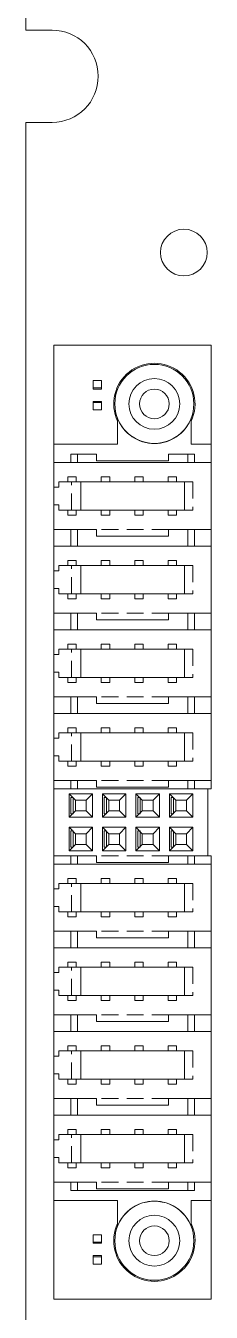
# Model space of a CAD drawing. Header units: millimetres. Extents: x 5 to 589, y 5 to 415.
# Drawn here: x 76.7 to 90.7, y 218 to 315.7 of the extents above; entities that cross this region are included whole.
import ezdxf

# ---------------------------------------------------------------- set-up
doc = ezdxf.new("R2010")
doc.units = ezdxf.units.MM
doc.linetypes.add('HIDDEN', pattern=[1.905, 1.27, -0.635])

msp = doc.modelspace()

# ---------------------------------------------------------------- linework, layer by layer
at = {"color": 7, "linetype": 'Continuous', "lineweight": 15}
for p, q in [((76.657, 352.574), (76.657, 315.324)), ((78.657, 315.324), (76.657, 315.324)), ((76.657, 308.324), (76.657, 159.364)), ((76.657, 308.324), (78.657, 308.324)), ((90.735, 291.404), (78.797, 291.404)), ((78.797, 283.911), (78.797, 291.404)), ((90.735, 283.911), (90.735, 291.404)), ((83.623, 285.85), (83.623, 283.911)), ((89.211, 283.911), (89.211, 285.85)), ((83.623, 283.911), (78.797, 283.911)), ((78.797, 226.507), (78.797, 283.911)), ((80.067, 282.514), (80.067, 283.149)), ((80.067, 283.149), (82.035, 283.149)), ((80.575, 283.149), (80.575, 282.514)), ((82.035, 283.149), (82.035, 282.641)), ((87.496, 283.149), (89.465, 283.149)), ((87.496, 282.641), (87.496, 283.149)), ((88.957, 282.514), (88.957, 283.149)), ((89.211, 283.911), (90.735, 283.911)), ((89.465, 283.149), (89.465, 282.514)), ((90.735, 257.749), (90.735, 283.911)), ((89.465, 282.514), (80.067, 282.514)), ((82.035, 282.641), (87.496, 282.641)), ((80.829, 278.894), (80.829, 281.053)), ((80.829, 281.053), (88.703, 281.053)), ((88.703, 281.053), (88.703, 278.894)), ((88.703, 278.894), (80.829, 278.894)), ((80.067, 276.164), (80.067, 277.434)), ((80.067, 277.434), (82.035, 277.434)), ((80.575, 277.434), (80.575, 276.164)), ((82.035, 277.434), (82.035, 276.926)), ((87.496, 276.926), (87.496, 277.434)), ((87.496, 277.434), (89.465, 277.434)), ((88.957, 276.164), (88.957, 277.434)), ((89.465, 277.434), (89.465, 276.164)), ((82.035, 276.926), (87.496, 276.926)), ((89.465, 276.164), (80.067, 276.164)), ((80.829, 272.544), (80.829, 274.703)), ((80.829, 274.703), (88.703, 274.703)), ((88.703, 274.703), (88.703, 272.544)), ((88.703, 272.544), (80.829, 272.544)), ((80.067, 269.814), (80.067, 271.084)), ((80.067, 271.084), (82.035, 271.084)), ((80.575, 271.084), (80.575, 269.814)), ((82.035, 271.084), (82.035, 270.576)), ((82.035, 270.576), (87.496, 270.576)), ((87.496, 270.576), (87.496, 271.084)), ((87.496, 271.084), (89.465, 271.084)), ((88.957, 269.814), (88.957, 271.084)), ((89.465, 271.084), (89.465, 269.814)), ((89.465, 269.814), (80.067, 269.814)), ((80.829, 266.194), (80.829, 268.353)), ((80.829, 268.353), (88.703, 268.353)), ((88.703, 268.353), (88.703, 266.194)), ((88.703, 266.194), (80.829, 266.194)), ((80.067, 263.464), (80.067, 264.734)), ((80.067, 264.734), (82.035, 264.734)), ((80.575, 264.734), (80.575, 263.464)), ((82.035, 264.734), (82.035, 264.226)), ((87.496, 264.734), (89.465, 264.734)), ((87.496, 264.226), (87.496, 264.734)), ((88.957, 263.464), (88.957, 264.734)), ((89.465, 264.734), (89.465, 263.464)), ((82.035, 264.226), (87.496, 264.226)), ((89.465, 263.464), (80.067, 263.464)), ((80.829, 259.844), (80.829, 262.003)), ((80.829, 262.003), (88.703, 262.003)), ((88.703, 262.003), (88.703, 259.844)), ((88.703, 259.844), (80.829, 259.844)), ((80.067, 257.749), (80.067, 258.384)), ((80.067, 258.384), (82.035, 258.384)), ((89.465, 257.749), (80.067, 257.749)), ((80.575, 258.384), (80.575, 257.749)), ((82.035, 258.384), (82.035, 257.876)), ((82.035, 257.876), (87.496, 257.876)), ((87.496, 258.384), (89.465, 258.384)), ((87.496, 257.876), (87.496, 258.384)), ((88.957, 257.749), (88.957, 258.384)), ((89.465, 258.384), (89.465, 257.749)), ((90.735, 257.749), (90.481, 257.749)), ((90.481, 252.669), (90.481, 257.749)), ((79.94, 255.59), (79.94, 257.368)), ((80.423, 256.885), (79.94, 257.368)), ((79.94, 257.368), (81.718, 257.368)), ((80.423, 256.885), (80.423, 256.072)), ((81.235, 256.885), (80.423, 256.885)), ((81.235, 256.885), (81.718, 257.368)), ((81.235, 256.072), (81.235, 256.885)), ((81.718, 257.368), (81.718, 255.59)), ((82.963, 256.885), (82.48, 257.368)), ((82.48, 257.368), (84.258, 257.368)), ((82.48, 255.59), (82.48, 257.368)), ((83.775, 256.885), (82.963, 256.885)), ((82.963, 256.885), (82.963, 256.072)), ((83.775, 256.885), (84.258, 257.368)), ((83.775, 256.072), (83.775, 256.885)), ((84.258, 257.368), (84.258, 255.59)), ((85.02, 255.59), (85.02, 257.368)), ((85.503, 256.885), (85.02, 257.368)), ((85.02, 257.368), (86.798, 257.368)), ((85.503, 256.885), (85.503, 256.072)), ((86.315, 256.885), (85.503, 256.885)), ((86.315, 256.885), (86.798, 257.368)), ((86.315, 256.072), (86.315, 256.885)), ((86.798, 257.368), (86.798, 255.59)), ((87.56, 255.59), (87.56, 257.368)), ((88.043, 256.885), (87.56, 257.368)), ((87.56, 257.368), (89.338, 257.368)), ((88.043, 256.885), (88.043, 256.072)), ((88.855, 256.885), (88.043, 256.885)), ((88.855, 256.885), (89.338, 257.368)), ((88.855, 256.072), (88.855, 256.885)), ((89.338, 257.368), (89.338, 255.59)), ((80.423, 256.072), (79.94, 255.59)), ((80.423, 256.072), (81.235, 256.072)), ((81.718, 255.59), (81.235, 256.072)), ((82.963, 256.072), (82.48, 255.59)), ((82.963, 256.072), (83.775, 256.072)), ((84.258, 255.59), (83.775, 256.072)), ((85.503, 256.072), (85.02, 255.59)), ((85.503, 256.072), (86.315, 256.072)), ((86.798, 255.59), (86.315, 256.072)), ((88.043, 256.072), (87.56, 255.59)), ((88.043, 256.072), (88.855, 256.072)), ((89.338, 255.59), (88.855, 256.072)), ((81.718, 255.59), (79.94, 255.59)), ((79.94, 253.05), (79.94, 254.828)), ((80.423, 254.345), (79.94, 254.828)), ((79.94, 254.828), (81.718, 254.828)), ((81.235, 254.345), (81.718, 254.828)), ((81.718, 254.828), (81.718, 253.05)), ((84.258, 255.59), (82.48, 255.59)), ((82.963, 254.345), (82.48, 254.828)), ((82.48, 254.828), (84.258, 254.828)), ((82.48, 253.05), (82.48, 254.828)), ((83.775, 254.345), (84.258, 254.828)), ((84.258, 254.828), (84.258, 253.05)), ((86.798, 255.59), (85.02, 255.59)), ((85.02, 253.05), (85.02, 254.828)), ((85.503, 254.345), (85.02, 254.828)), ((85.02, 254.828), (86.798, 254.828)), ((86.315, 254.345), (86.798, 254.828)), ((86.798, 254.828), (86.798, 253.05)), ((89.338, 255.59), (87.56, 255.59)), ((88.043, 254.345), (87.56, 254.828)), ((87.56, 254.828), (89.338, 254.828)), ((87.56, 253.05), (87.56, 254.828)), ((88.855, 254.345), (89.338, 254.828)), ((89.338, 254.828), (89.338, 253.05)), ((80.423, 254.345), (80.423, 253.532)), ((81.235, 254.345), (80.423, 254.345)), ((81.235, 253.532), (81.235, 254.345)), ((83.775, 254.345), (82.963, 254.345)), ((82.963, 254.345), (82.963, 253.532)), ((83.775, 253.532), (83.775, 254.345)), ((85.503, 254.345), (85.503, 253.532)), ((86.315, 254.345), (85.503, 254.345)), ((86.315, 253.532), (86.315, 254.345)), ((88.855, 254.345), (88.043, 254.345)), ((88.043, 254.345), (88.043, 253.532)), ((88.855, 253.532), (88.855, 254.345)), ((80.423, 253.532), (79.94, 253.05)), ((81.718, 253.05), (79.94, 253.05)), ((80.423, 253.532), (81.235, 253.532)), ((81.718, 253.05), (81.235, 253.532)), ((82.963, 253.532), (82.48, 253.05)), ((84.258, 253.05), (82.48, 253.05)), ((82.963, 253.532), (83.775, 253.532)), ((84.258, 253.05), (83.775, 253.532)), ((85.503, 253.532), (85.02, 253.05)), ((86.798, 253.05), (85.02, 253.05)), ((85.503, 253.532), (86.315, 253.532)), ((86.798, 253.05), (86.315, 253.532)), ((88.043, 253.532), (87.56, 253.05)), ((89.338, 253.05), (87.56, 253.05)), ((88.043, 253.532), (88.855, 253.532)), ((89.338, 253.05), (88.855, 253.532)), ((80.067, 252.034), (80.067, 252.669)), ((80.067, 252.669), (82.035, 252.669)), ((89.465, 252.034), (80.067, 252.034)), ((80.575, 252.669), (80.575, 252.034)), ((82.035, 252.669), (82.035, 252.161)), ((82.035, 252.161), (87.496, 252.161)), ((87.496, 252.161), (87.496, 252.669)), ((87.496, 252.669), (89.465, 252.669)), ((88.957, 252.034), (88.957, 252.669)), ((89.465, 252.669), (89.465, 252.034)), ((90.735, 252.669), (90.481, 252.669)), ((90.735, 226.507), (90.735, 252.669)), ((80.829, 248.414), (80.829, 250.573)), ((80.829, 250.573), (88.703, 250.573)), ((88.703, 250.573), (88.703, 248.414)), ((88.703, 248.414), (80.829, 248.414)), ((80.067, 245.684), (80.067, 246.954)), ((80.067, 246.954), (82.035, 246.954)), ((80.575, 246.954), (80.575, 245.684)), ((82.035, 246.954), (82.035, 246.446)), ((82.035, 246.446), (87.496, 246.446)), ((87.496, 246.954), (89.465, 246.954)), ((87.496, 246.446), (87.496, 246.954)), ((88.957, 245.684), (88.957, 246.954)), ((89.465, 246.954), (89.465, 245.684)), ((89.465, 245.684), (80.067, 245.684)), ((80.829, 242.064), (80.829, 244.223)), ((80.829, 244.223), (88.703, 244.223)), ((88.703, 244.223), (88.703, 242.064)), ((88.703, 242.064), (80.829, 242.064)), ((80.067, 239.334), (80.067, 240.604)), ((80.067, 240.604), (82.035, 240.604)), ((80.575, 240.604), (80.575, 239.334)), ((82.035, 240.604), (82.035, 240.096)), ((87.496, 240.604), (89.465, 240.604)), ((87.496, 240.096), (87.496, 240.604)), ((88.957, 239.334), (88.957, 240.604)), ((89.465, 240.604), (89.465, 239.334)), ((89.465, 239.334), (80.067, 239.334)), ((82.035, 240.096), (87.496, 240.096)), ((80.829, 235.714), (80.829, 237.873)), ((80.829, 237.873), (88.703, 237.873)), ((88.703, 237.873), (88.703, 235.714)), ((88.703, 235.714), (80.829, 235.714)), ((80.067, 232.984), (80.067, 234.254)), ((80.067, 234.254), (82.035, 234.254)), ((80.575, 234.254), (80.575, 232.984)), ((82.035, 234.254), (82.035, 233.746)), ((82.035, 233.746), (87.496, 233.746)), ((87.496, 234.254), (89.465, 234.254)), ((87.496, 233.746), (87.496, 234.254)), ((88.957, 232.984), (88.957, 234.254)), ((89.465, 234.254), (89.465, 232.984)), ((89.465, 232.984), (80.067, 232.984)), ((80.829, 231.523), (88.703, 231.523)), ((80.829, 229.364), (80.829, 231.523)), ((88.703, 231.523), (88.703, 229.364)), ((88.703, 229.364), (80.829, 229.364)), ((80.067, 227.269), (80.067, 227.904)), ((80.067, 227.904), (82.035, 227.904)), ((80.575, 227.904), (80.575, 227.269)), ((82.035, 227.904), (82.035, 227.396)), ((87.496, 227.904), (89.465, 227.904)), ((87.496, 227.396), (87.496, 227.904)), ((88.957, 227.269), (88.957, 227.904)), ((89.465, 227.904), (89.465, 227.269)), ((78.797, 226.507), (83.623, 226.507)), ((78.797, 219.014), (78.797, 226.507)), ((89.465, 227.269), (80.067, 227.269)), ((82.035, 227.396), (87.496, 227.396)), ((83.623, 226.507), (83.623, 224.568)), ((89.211, 224.568), (89.211, 226.507)), ((90.735, 226.507), (89.211, 226.507)), ((90.735, 219.014), (90.735, 226.507)), ((78.797, 219.014), (90.735, 219.014))]:
    msp.add_line(p, q, dxfattribs=at)
at = {"color": 7, "linetype": 'HIDDEN', "lineweight": 0}
for p, q in [((81.781, 288.089), (81.781, 288.737)), ((81.781, 288.737), (82.416, 288.737)), ((81.781, 288.178), (82.416, 288.178)), ((82.416, 288.089), (81.781, 288.089)), ((82.416, 288.089), (82.416, 288.737)), ((81.781, 286.502), (81.781, 287.149)), ((81.781, 287.149), (82.416, 287.149)), ((81.781, 287.06), (82.416, 287.06)), ((82.416, 286.502), (82.416, 287.149)), ((82.416, 286.502), (81.781, 286.502)), ((78.797, 282.514), (80.067, 282.514)), ((89.465, 282.514), (90.735, 282.514)), ((80.486, 281.434), (79.851, 281.434)), ((79.851, 281.053), (79.851, 281.434)), ((80.486, 281.434), (80.486, 281.053)), ((82.391, 281.053), (82.391, 281.434)), ((83.026, 281.434), (82.391, 281.434)), ((83.026, 281.434), (83.026, 281.053)), ((85.566, 281.434), (84.931, 281.434)), ((84.931, 281.053), (84.931, 281.434)), ((85.566, 281.434), (85.566, 281.053)), ((87.471, 281.053), (87.471, 281.434)), ((88.106, 281.434), (87.471, 281.434)), ((88.106, 281.434), (88.106, 281.053)), ((79.178, 280.647), (78.797, 280.647)), ((80.13, 281.053), (79.178, 281.053)), ((79.178, 281.053), (79.178, 280.647)), ((80.829, 281.053), (80.13, 281.053)), ((80.13, 278.894), (80.13, 281.053)), ((89.338, 281.053), (88.703, 281.053)), ((89.338, 281.053), (89.338, 278.894)), ((78.797, 279.301), (79.178, 279.301)), ((79.178, 279.301), (79.178, 278.894)), ((79.178, 278.894), (80.13, 278.894)), ((79.851, 278.513), (79.851, 278.894)), ((80.486, 278.513), (79.851, 278.513)), ((80.829, 278.894), (80.13, 278.894)), ((80.486, 278.894), (80.486, 278.513)), ((82.391, 278.513), (82.391, 278.894)), ((83.026, 278.513), (82.391, 278.513)), ((83.026, 278.894), (83.026, 278.513)), ((84.931, 278.513), (84.931, 278.894)), ((85.566, 278.513), (84.931, 278.513)), ((85.566, 278.894), (85.566, 278.513)), ((87.471, 278.513), (87.471, 278.894)), ((88.106, 278.513), (87.471, 278.513)), ((88.106, 278.894), (88.106, 278.513)), ((88.703, 278.894), (89.338, 278.894)), ((80.067, 277.434), (78.797, 277.434)), ((87.496, 277.434), (82.035, 277.434)), ((90.735, 277.434), (89.465, 277.434)), ((78.797, 276.164), (80.067, 276.164)), ((89.465, 276.164), (90.735, 276.164)), ((80.13, 274.703), (79.178, 274.703)), ((79.178, 274.703), (79.178, 274.297)), ((79.851, 274.703), (79.851, 275.084)), ((80.486, 275.084), (79.851, 275.084)), ((80.829, 274.703), (80.13, 274.703)), ((80.13, 272.544), (80.13, 274.703)), ((80.486, 275.084), (80.486, 274.703)), ((82.391, 274.703), (82.391, 275.084)), ((83.026, 275.084), (82.391, 275.084)), ((83.026, 275.084), (83.026, 274.703)), ((85.566, 275.084), (84.931, 275.084)), ((84.931, 274.703), (84.931, 275.084)), ((85.566, 275.084), (85.566, 274.703)), ((88.106, 275.084), (87.471, 275.084)), ((87.471, 274.703), (87.471, 275.084)), ((88.106, 275.084), (88.106, 274.703)), ((89.338, 274.703), (88.703, 274.703)), ((89.338, 274.703), (89.338, 272.544)), ((79.178, 274.297), (78.797, 274.297)), ((78.797, 272.951), (79.178, 272.951)), ((79.178, 272.951), (79.178, 272.544)), ((79.178, 272.544), (80.13, 272.544)), ((79.851, 272.163), (79.851, 272.544)), ((80.829, 272.544), (80.13, 272.544)), ((80.486, 272.544), (80.486, 272.163)), ((82.391, 272.163), (82.391, 272.544)), ((83.026, 272.544), (83.026, 272.163)), ((84.931, 272.163), (84.931, 272.544)), ((85.566, 272.544), (85.566, 272.163)), ((87.471, 272.163), (87.471, 272.544)), ((88.106, 272.544), (88.106, 272.163)), ((88.703, 272.544), (89.338, 272.544)), ((80.486, 272.163), (79.851, 272.163)), ((83.026, 272.163), (82.391, 272.163)), ((85.566, 272.163), (84.931, 272.163)), ((88.106, 272.163), (87.471, 272.163)), ((80.067, 271.084), (78.797, 271.084)), ((87.496, 271.084), (82.035, 271.084)), ((90.735, 271.084), (89.465, 271.084)), ((78.797, 269.814), (80.067, 269.814)), ((89.465, 269.814), (90.735, 269.814)), ((79.851, 268.353), (79.851, 268.734)), ((80.486, 268.734), (79.851, 268.734)), ((80.486, 268.734), (80.486, 268.353)), ((83.026, 268.734), (82.391, 268.734)), ((82.391, 268.353), (82.391, 268.734)), ((83.026, 268.734), (83.026, 268.353)), ((85.566, 268.734), (84.931, 268.734)), ((84.931, 268.353), (84.931, 268.734)), ((85.566, 268.734), (85.566, 268.353)), ((87.471, 268.353), (87.471, 268.734)), ((88.106, 268.734), (87.471, 268.734)), ((88.106, 268.734), (88.106, 268.353)), ((79.178, 267.947), (78.797, 267.947)), ((80.13, 268.353), (79.178, 268.353)), ((79.178, 268.353), (79.178, 267.947)), ((80.829, 268.353), (80.13, 268.353)), ((80.13, 266.194), (80.13, 268.353)), ((89.338, 268.353), (88.703, 268.353)), ((89.338, 268.353), (89.338, 266.194)), ((78.797, 266.601), (79.178, 266.601)), ((79.178, 266.601), (79.178, 266.194)), ((79.178, 266.194), (80.13, 266.194)), ((79.851, 265.813), (79.851, 266.194)), ((80.486, 265.813), (79.851, 265.813)), ((80.829, 266.194), (80.13, 266.194)), ((80.486, 266.194), (80.486, 265.813)), ((82.391, 265.813), (82.391, 266.194)), ((83.026, 265.813), (82.391, 265.813)), ((83.026, 266.194), (83.026, 265.813)), ((84.931, 265.813), (84.931, 266.194)), ((85.566, 265.813), (84.931, 265.813)), ((85.566, 266.194), (85.566, 265.813)), ((87.471, 265.813), (87.471, 266.194)), ((88.106, 265.813), (87.471, 265.813)), ((88.106, 266.194), (88.106, 265.813)), ((88.703, 266.194), (89.338, 266.194)), ((80.067, 264.734), (78.797, 264.734)), ((87.496, 264.734), (82.035, 264.734)), ((90.735, 264.734), (89.465, 264.734)), ((78.797, 263.464), (80.067, 263.464)), ((89.465, 263.464), (90.735, 263.464)), ((80.13, 262.003), (79.178, 262.003)), ((79.178, 262.003), (79.178, 261.597)), ((80.486, 262.384), (79.851, 262.384)), ((79.851, 262.003), (79.851, 262.384)), ((80.13, 259.844), (80.13, 262.003)), ((80.829, 262.003), (80.13, 262.003)), ((80.486, 262.384), (80.486, 262.003)), ((83.026, 262.384), (82.391, 262.384)), ((82.391, 262.003), (82.391, 262.384)), ((83.026, 262.384), (83.026, 262.003)), ((84.931, 262.003), (84.931, 262.384)), ((85.566, 262.384), (84.931, 262.384)), ((85.566, 262.384), (85.566, 262.003)), ((87.471, 262.003), (87.471, 262.384)), ((88.106, 262.384), (87.471, 262.384)), ((88.106, 262.384), (88.106, 262.003)), ((89.338, 262.003), (88.703, 262.003)), ((89.338, 262.003), (89.338, 259.844)), ((79.178, 261.597), (78.797, 261.597)), ((78.797, 260.251), (79.178, 260.251)), ((79.178, 260.251), (79.178, 259.844)), ((79.178, 259.844), (80.13, 259.844)), ((79.851, 259.463), (79.851, 259.844)), ((80.829, 259.844), (80.13, 259.844)), ((80.486, 259.844), (80.486, 259.463)), ((82.391, 259.463), (82.391, 259.844)), ((83.026, 259.844), (83.026, 259.463)), ((84.931, 259.463), (84.931, 259.844)), ((85.566, 259.844), (85.566, 259.463)), ((87.471, 259.463), (87.471, 259.844)), ((88.106, 259.844), (88.106, 259.463)), ((88.703, 259.844), (89.338, 259.844)), ((80.486, 259.463), (79.851, 259.463)), ((83.026, 259.463), (82.391, 259.463)), ((85.566, 259.463), (84.931, 259.463)), ((88.106, 259.463), (87.471, 259.463)), ((80.067, 258.384), (78.797, 258.384)), ((78.797, 257.749), (80.067, 257.749)), ((87.496, 258.384), (82.035, 258.384)), ((90.735, 258.384), (89.465, 258.384)), ((89.465, 257.749), (90.481, 257.749)), ((80.257, 257.101), (80.08, 257.101)), ((80.08, 257.101), (80.08, 255.857)), ((80.257, 257.101), (80.257, 255.857)), ((82.797, 257.101), (82.62, 257.101)), ((82.62, 257.101), (82.62, 255.857)), ((82.797, 257.101), (82.797, 255.857)), ((85.337, 257.101), (85.16, 257.101)), ((85.16, 257.101), (85.16, 255.857)), ((85.337, 257.101), (85.337, 255.857)), ((87.877, 257.101), (87.7, 257.101)), ((87.7, 257.101), (87.7, 255.857)), ((87.877, 257.101), (87.877, 255.857)), ((80.257, 255.857), (80.08, 255.857)), ((82.797, 255.857), (82.62, 255.857)), ((85.337, 255.857), (85.16, 255.857)), ((87.877, 255.857), (87.7, 255.857)), ((80.257, 254.561), (80.08, 254.561)), ((80.08, 254.561), (80.08, 253.317)), ((80.257, 254.561), (80.257, 253.317)), ((82.797, 254.561), (82.62, 254.561)), ((82.62, 254.561), (82.62, 253.317)), ((82.797, 254.561), (82.797, 253.317)), ((85.337, 254.561), (85.16, 254.561)), ((85.16, 254.561), (85.16, 253.317)), ((85.337, 254.561), (85.337, 253.317)), ((87.877, 254.561), (87.7, 254.561)), ((87.7, 254.561), (87.7, 253.317)), ((87.877, 254.561), (87.877, 253.317)), ((80.257, 253.317), (80.08, 253.317)), ((82.797, 253.317), (82.62, 253.317)), ((85.337, 253.317), (85.16, 253.317)), ((87.877, 253.317), (87.7, 253.317)), ((80.067, 252.669), (78.797, 252.669)), ((78.797, 252.034), (80.067, 252.034)), ((87.496, 252.669), (82.035, 252.669)), ((90.481, 252.669), (89.465, 252.669)), ((89.465, 252.034), (90.735, 252.034)), ((79.851, 250.573), (79.851, 250.954)), ((80.486, 250.954), (79.851, 250.954)), ((80.486, 250.954), (80.486, 250.573)), ((83.026, 250.954), (82.391, 250.954)), ((82.391, 250.573), (82.391, 250.954)), ((83.026, 250.954), (83.026, 250.573)), ((85.566, 250.954), (84.931, 250.954)), ((84.931, 250.573), (84.931, 250.954)), ((85.566, 250.954), (85.566, 250.573)), ((87.471, 250.573), (87.471, 250.954)), ((88.106, 250.954), (87.471, 250.954)), ((88.106, 250.954), (88.106, 250.573)), ((79.178, 250.167), (78.797, 250.167)), ((80.13, 250.573), (79.178, 250.573)), ((79.178, 250.573), (79.178, 250.167)), ((80.13, 248.414), (80.13, 250.573)), ((80.829, 250.573), (80.13, 250.573)), ((89.338, 250.573), (88.703, 250.573)), ((89.338, 250.573), (89.338, 248.414)), ((78.797, 248.821), (79.178, 248.821)), ((79.178, 248.821), (79.178, 248.414)), ((79.178, 248.414), (80.13, 248.414)), ((79.851, 248.033), (79.851, 248.414)), ((80.486, 248.033), (79.851, 248.033)), ((80.829, 248.414), (80.13, 248.414)), ((80.486, 248.414), (80.486, 248.033)), ((82.391, 248.033), (82.391, 248.414)), ((83.026, 248.033), (82.391, 248.033)), ((83.026, 248.414), (83.026, 248.033)), ((84.931, 248.033), (84.931, 248.414)), ((85.566, 248.033), (84.931, 248.033)), ((85.566, 248.414), (85.566, 248.033)), ((87.471, 248.033), (87.471, 248.414)), ((88.106, 248.033), (87.471, 248.033)), ((88.106, 248.414), (88.106, 248.033)), ((88.703, 248.414), (89.338, 248.414)), ((80.067, 246.954), (78.797, 246.954)), ((87.496, 246.954), (82.035, 246.954)), ((90.735, 246.954), (89.465, 246.954)), ((78.797, 245.684), (80.067, 245.684)), ((89.465, 245.684), (90.735, 245.684)), ((80.13, 244.223), (79.178, 244.223)), ((79.178, 244.223), (79.178, 243.817)), ((80.486, 244.604), (79.851, 244.604)), ((79.851, 244.223), (79.851, 244.604)), ((80.829, 244.223), (80.13, 244.223)), ((80.13, 242.064), (80.13, 244.223)), ((80.486, 244.604), (80.486, 244.223)), ((82.391, 244.223), (82.391, 244.604)), ((83.026, 244.604), (82.391, 244.604)), ((83.026, 244.604), (83.026, 244.223)), ((84.931, 244.223), (84.931, 244.604)), ((85.566, 244.604), (84.931, 244.604)), ((85.566, 244.604), (85.566, 244.223)), ((87.471, 244.223), (87.471, 244.604)), ((88.106, 244.604), (87.471, 244.604)), ((88.106, 244.604), (88.106, 244.223)), ((89.338, 244.223), (88.703, 244.223)), ((89.338, 244.223), (89.338, 242.064)), ((79.178, 243.817), (78.797, 243.817)), ((78.797, 242.471), (79.178, 242.471)), ((79.178, 242.471), (79.178, 242.064)), ((79.178, 242.064), (80.13, 242.064)), ((79.851, 241.683), (79.851, 242.064)), ((80.486, 241.683), (79.851, 241.683)), ((80.829, 242.064), (80.13, 242.064)), ((80.486, 242.064), (80.486, 241.683)), ((82.391, 241.683), (82.391, 242.064)), ((83.026, 241.683), (82.391, 241.683)), ((83.026, 242.064), (83.026, 241.683)), ((84.931, 241.683), (84.931, 242.064)), ((85.566, 241.683), (84.931, 241.683)), ((85.566, 242.064), (85.566, 241.683)), ((87.471, 241.683), (87.471, 242.064)), ((88.106, 241.683), (87.471, 241.683)), ((88.106, 242.064), (88.106, 241.683)), ((88.703, 242.064), (89.338, 242.064)), ((80.067, 240.604), (78.797, 240.604)), ((87.496, 240.604), (82.035, 240.604)), ((90.735, 240.604), (89.465, 240.604)), ((78.797, 239.334), (80.067, 239.334)), ((89.465, 239.334), (90.735, 239.334)), ((80.486, 238.254), (79.851, 238.254)), ((79.851, 237.873), (79.851, 238.254)), ((80.486, 238.254), (80.486, 237.873)), ((82.391, 237.873), (82.391, 238.254)), ((83.026, 238.254), (82.391, 238.254)), ((83.026, 238.254), (83.026, 237.873)), ((85.566, 238.254), (84.931, 238.254)), ((84.931, 237.873), (84.931, 238.254)), ((85.566, 238.254), (85.566, 237.873)), ((87.471, 237.873), (87.471, 238.254)), ((88.106, 238.254), (87.471, 238.254)), ((88.106, 238.254), (88.106, 237.873)), ((79.178, 237.467), (78.797, 237.467)), ((79.178, 237.873), (79.178, 237.467)), ((80.13, 237.873), (79.178, 237.873)), ((80.829, 237.873), (80.13, 237.873)), ((80.13, 235.714), (80.13, 237.873)), ((89.338, 237.873), (88.703, 237.873)), ((89.338, 237.873), (89.338, 235.714)), ((78.797, 236.121), (79.178, 236.121)), ((79.178, 236.121), (79.178, 235.714)), ((79.178, 235.714), (80.13, 235.714)), ((79.851, 235.333), (79.851, 235.714)), ((80.486, 235.333), (79.851, 235.333)), ((80.829, 235.714), (80.13, 235.714)), ((80.486, 235.714), (80.486, 235.333)), ((82.391, 235.333), (82.391, 235.714)), ((83.026, 235.333), (82.391, 235.333)), ((83.026, 235.714), (83.026, 235.333)), ((84.931, 235.333), (84.931, 235.714)), ((85.566, 235.333), (84.931, 235.333)), ((85.566, 235.714), (85.566, 235.333)), ((87.471, 235.333), (87.471, 235.714)), ((88.106, 235.333), (87.471, 235.333)), ((88.106, 235.714), (88.106, 235.333)), ((88.703, 235.714), (89.338, 235.714)), ((80.067, 234.254), (78.797, 234.254)), ((87.496, 234.254), (82.035, 234.254)), ((90.735, 234.254), (89.465, 234.254)), ((78.797, 232.984), (80.067, 232.984)), ((89.465, 232.984), (90.735, 232.984)), ((79.178, 231.523), (79.178, 231.117)), ((80.13, 231.523), (79.178, 231.523)), ((80.486, 231.904), (79.851, 231.904)), ((79.851, 231.523), (79.851, 231.904)), ((80.829, 231.523), (80.13, 231.523)), ((80.13, 229.364), (80.13, 231.523)), ((80.486, 231.904), (80.486, 231.523)), ((82.391, 231.523), (82.391, 231.904)), ((83.026, 231.904), (82.391, 231.904)), ((83.026, 231.904), (83.026, 231.523)), ((84.931, 231.523), (84.931, 231.904)), ((85.566, 231.904), (84.931, 231.904)), ((85.566, 231.904), (85.566, 231.523)), ((87.471, 231.523), (87.471, 231.904)), ((88.106, 231.904), (87.471, 231.904)), ((88.106, 231.904), (88.106, 231.523)), ((89.338, 231.523), (88.703, 231.523)), ((89.338, 231.523), (89.338, 229.364)), ((79.178, 231.117), (78.797, 231.117)), ((78.797, 229.771), (79.178, 229.771)), ((79.178, 229.771), (79.178, 229.364)), ((79.178, 229.364), (80.13, 229.364)), ((79.851, 228.983), (79.851, 229.364)), ((80.486, 228.983), (79.851, 228.983)), ((80.829, 229.364), (80.13, 229.364)), ((80.486, 229.364), (80.486, 228.983)), ((82.391, 228.983), (82.391, 229.364)), ((83.026, 228.983), (82.391, 228.983)), ((83.026, 229.364), (83.026, 228.983)), ((84.931, 228.983), (84.931, 229.364)), ((85.566, 228.983), (84.931, 228.983)), ((85.566, 229.364), (85.566, 228.983)), ((87.471, 228.983), (87.471, 229.364)), ((88.106, 228.983), (87.471, 228.983)), ((88.106, 229.364), (88.106, 228.983)), ((88.703, 229.364), (89.338, 229.364)), ((80.067, 227.904), (78.797, 227.904)), ((87.496, 227.904), (82.035, 227.904)), ((90.735, 227.904), (89.465, 227.904)), ((81.781, 223.916), (82.416, 223.916)), ((81.781, 223.269), (81.781, 223.916)), ((82.416, 223.269), (82.416, 223.916)), ((81.781, 223.357), (82.416, 223.357)), ((82.416, 223.269), (81.781, 223.269)), ((81.781, 222.328), (82.416, 222.328)), ((81.781, 221.681), (81.781, 222.328)), ((81.781, 222.24), (82.416, 222.24)), ((82.416, 221.681), (81.781, 221.681)), ((82.416, 221.681), (82.416, 222.328))]:
    msp.add_line(p, q, dxfattribs=at)
at = {"color": 7, "linetype": 'Continuous', "lineweight": 15}
for centre, radius in [((88.657, 298.444), 1.775), ((86.417, 286.959), 1.927), ((86.417, 286.959), 1.125), ((86.417, 223.459), 1.927), ((86.417, 223.459), 1.125)]:
    msp.add_circle(centre, radius, dxfattribs=at)
for centre, radius, start, end in [((78.657, 311.824), 3.5, 270, 90), ((86.417, 286.959), 3.086, 334.87044, 205.12956), ((86.417, 286.959), 2.997, 90, 270), ((86.417, 286.959), 2.997, 270, 90), ((86.417, 286.959), 3.006, 201.649, 338.351), ((86.417, 223.459), 2.997, 90, 270), ((86.417, 223.459), 3.006, 21.649, 158.351), ((86.417, 223.459), 2.997, 270, 90), ((86.417, 223.459), 3.086, 154.87044, 25.12956)]:
    msp.add_arc(centre, radius, start, end, dxfattribs=at)

doc.saveas('drawing.dxf')
